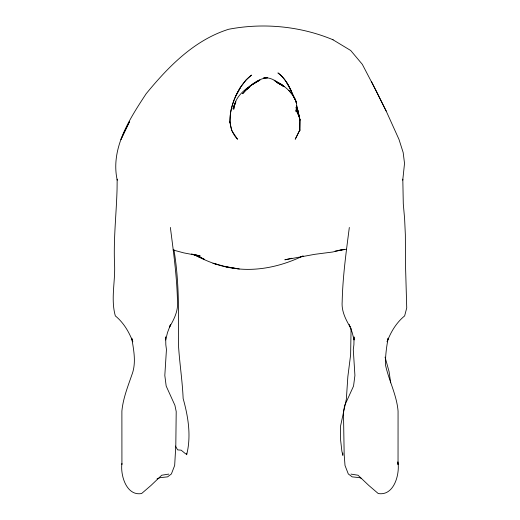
<?xml version="1.0" encoding="UTF-8"?>
<svg xmlns="http://www.w3.org/2000/svg" width="520" height="520" viewBox="0 0 520 520"><rect width="100%" height="100%" fill="white"/><g stroke="black" fill="none" stroke-linecap="round" stroke-linejoin="round"><path stroke-width="0.78" d="M342.836 453.005L342.817 455.338L341.868 451.165L340.62 440.141L340.594 425.9L346.359 399.113L347.841 376.74L350.623 354.803L351.084 328.198M117.169 179.172L117.065 188.962C116.383 213.883 113.471 238.713 114.53 263.699C115.544 281.002 110.52 299.007 115.343 315.9C123.565 322.634 129.123 331.962 132.795 341.822L131.729 338.182C133.783 350.37 136.468 363.226 131.755 375.174C127.692 386.893 123.032 398.671 121.888 411.119L121.921 464.562M296.582 105.463L299.942 119.678L299.806 130.774L299.942 119.912L296.667 106.191M295.971 109.791L295.939 111.403C299.819 99.573 289.159 89.375 280.046 83.597L284.427 86.697L280.046 83.486L274.131 80.561M121.934 463.418C120.263 475.118 126.373 496.256 141.609 493.538L150.982 485.466L161.714 475.228L168.76 474.103M349.329 227.448C346.177 252.07 342.732 276.705 342.179 301.581C341.348 310.869 345.566 319.235 350.135 326.989L349.219 324.695L352.222 332.586L354.062 339.982L354.055 336.921L353.899 344.812L353.281 349.525L354.919 375.466L353.548 386.054L344.76 405.34L343.466 411.528L344.162 454.396L345.013 465.478L348.303 473.96L352.163 476.86L359.606 477.672L361.478 478.406M402.76 180.186L404.528 163.377L403.169 152.542L398.996 139.425L386.159 111.001L375.817 90.213L362.323 64.344L350.688 50.479L332.767 39.657M234.526 104.007L233.76 109.265C234.637 94.972 248.631 86.275 259.968 80.165M234.338 105.222L233.766 106.919L235.768 101.888M235.709 96.096C229.756 109.662 225.986 127.394 237.536 139.237L231.738 130.546L229.808 121.895L229.808 122.519L230.451 113.23C233.025 98.755 239.889 84.422 251.498 75.094L246.071 79.872L240.539 87.288L235.709 96.096L240.539 87.224M235.872 101.888L233.012 108.862L235.521 102.434M244.55 91.624L242.613 93.724C249.054 86.47 257.465 78.475 267.56 77.773L263.562 78C271.271 76.641 277.589 82.381 283.595 86.307L277.322 82.602M248.248 87.744L244.53 91.358L250.549 85.605L259.396 80.204L250.549 85.605M246.61 89.648L249.327 87.321M302.673 256.1C283.069 265.499 261.04 270.887 239.278 268.996L237.796 268.762C222.346 267.423 207.772 261.969 194.22 254.644M157.04 478.894L160.154 477.672L167.557 476.86L171.392 473.96L174.668 465.478L175.806 445.666L176.208 411.528L174.922 405.34L166.179 386.054L164.814 375.466L166.446 349.525L165.828 344.812L165.672 336.921L165.666 339.982L167.492 332.586L170.489 324.695L169.572 326.989C174.122 319.235 178.315 310.863 177.489 301.581C176.936 276.705 173.511 252.07 170.372 227.448M346.606 249.236L335.094 251.108M300.391 256.802L303.401 256.022M291.922 258.232L284.83 259.805L314.73 254.326L332.625 252.011L344.221 249.333L337.344 250.601M350.954 474.103L358.033 475.228L368.823 485.466L378.241 493.538C394.16 496.243 399.997 473.909 397.897 461.877M216.424 264.18L212.992 263.269L226.044 266.753L239.278 268.996M226.044 266.753L237.796 268.762M194.825 254.572L200.245 256.029L183.761 252.876L173.089 249.99M333.125 39.812C300.397 26.149 263.406 22.588 228.625 29.276C194.305 40.072 168.409 66.606 146.166 93.724C129.571 118.989 110.26 148.421 117.221 180.186M191.555 253.89L197.997 256.236L204.685 259.538L195.696 254.891M280.02 83.974L276.588 82.245L284.219 86.665L279.929 83.876L281.717 85.046M194.539 254.605L199.778 257.27L194.818 254.709M185.712 453.908L181.168 450.177L177.639 449.885L175.403 446.037M288.892 90.48L292.65 95.004L295.438 99.827L296.504 103.395L295.36 99.463M294.762 99.333C290.986 89.713 286.37 79.02 277.927 72.917C285.987 78.773 290.277 88.445 293.897 97.455M292.507 94.828L295.438 99.827M286.806 82.752L291.59 91.566M371.345 81.315L386.159 111.001M296.062 107.549L297.707 114.153L296.699 110.318M296.147 107.79L297.219 111.326L296.218 107.049M385.067 357.103L389.071 371.592L390.689 382.844M299.942 119.678L297.674 109.811L299.942 120.302M397.599 462.254L398.041 464.562L398.067 411.119C396.74 395.044 388.869 380.543 385.482 364.929C385.32 355.947 386.49 346.983 388.174 338.182L387.107 341.822C390.8 331.949 396.396 322.621 404.644 315.9L406.731 307.905L405.464 263.699L405.353 234.78L404.599 218.602L403.286 203.794L402.812 179.172M173.888 249.535C179.225 280.858 178.678 312.637 178.431 344.299C179.446 362.421 182.377 380.354 183.138 398.509C188.227 416.754 191.38 436.046 186.667 454.734L186.654 453.18M125.171 130.494L120.965 139.425L129.584 121.413L125.171 130.494M299.806 129.987L295.23 139.237L299.806 130.013"/></g></svg>
